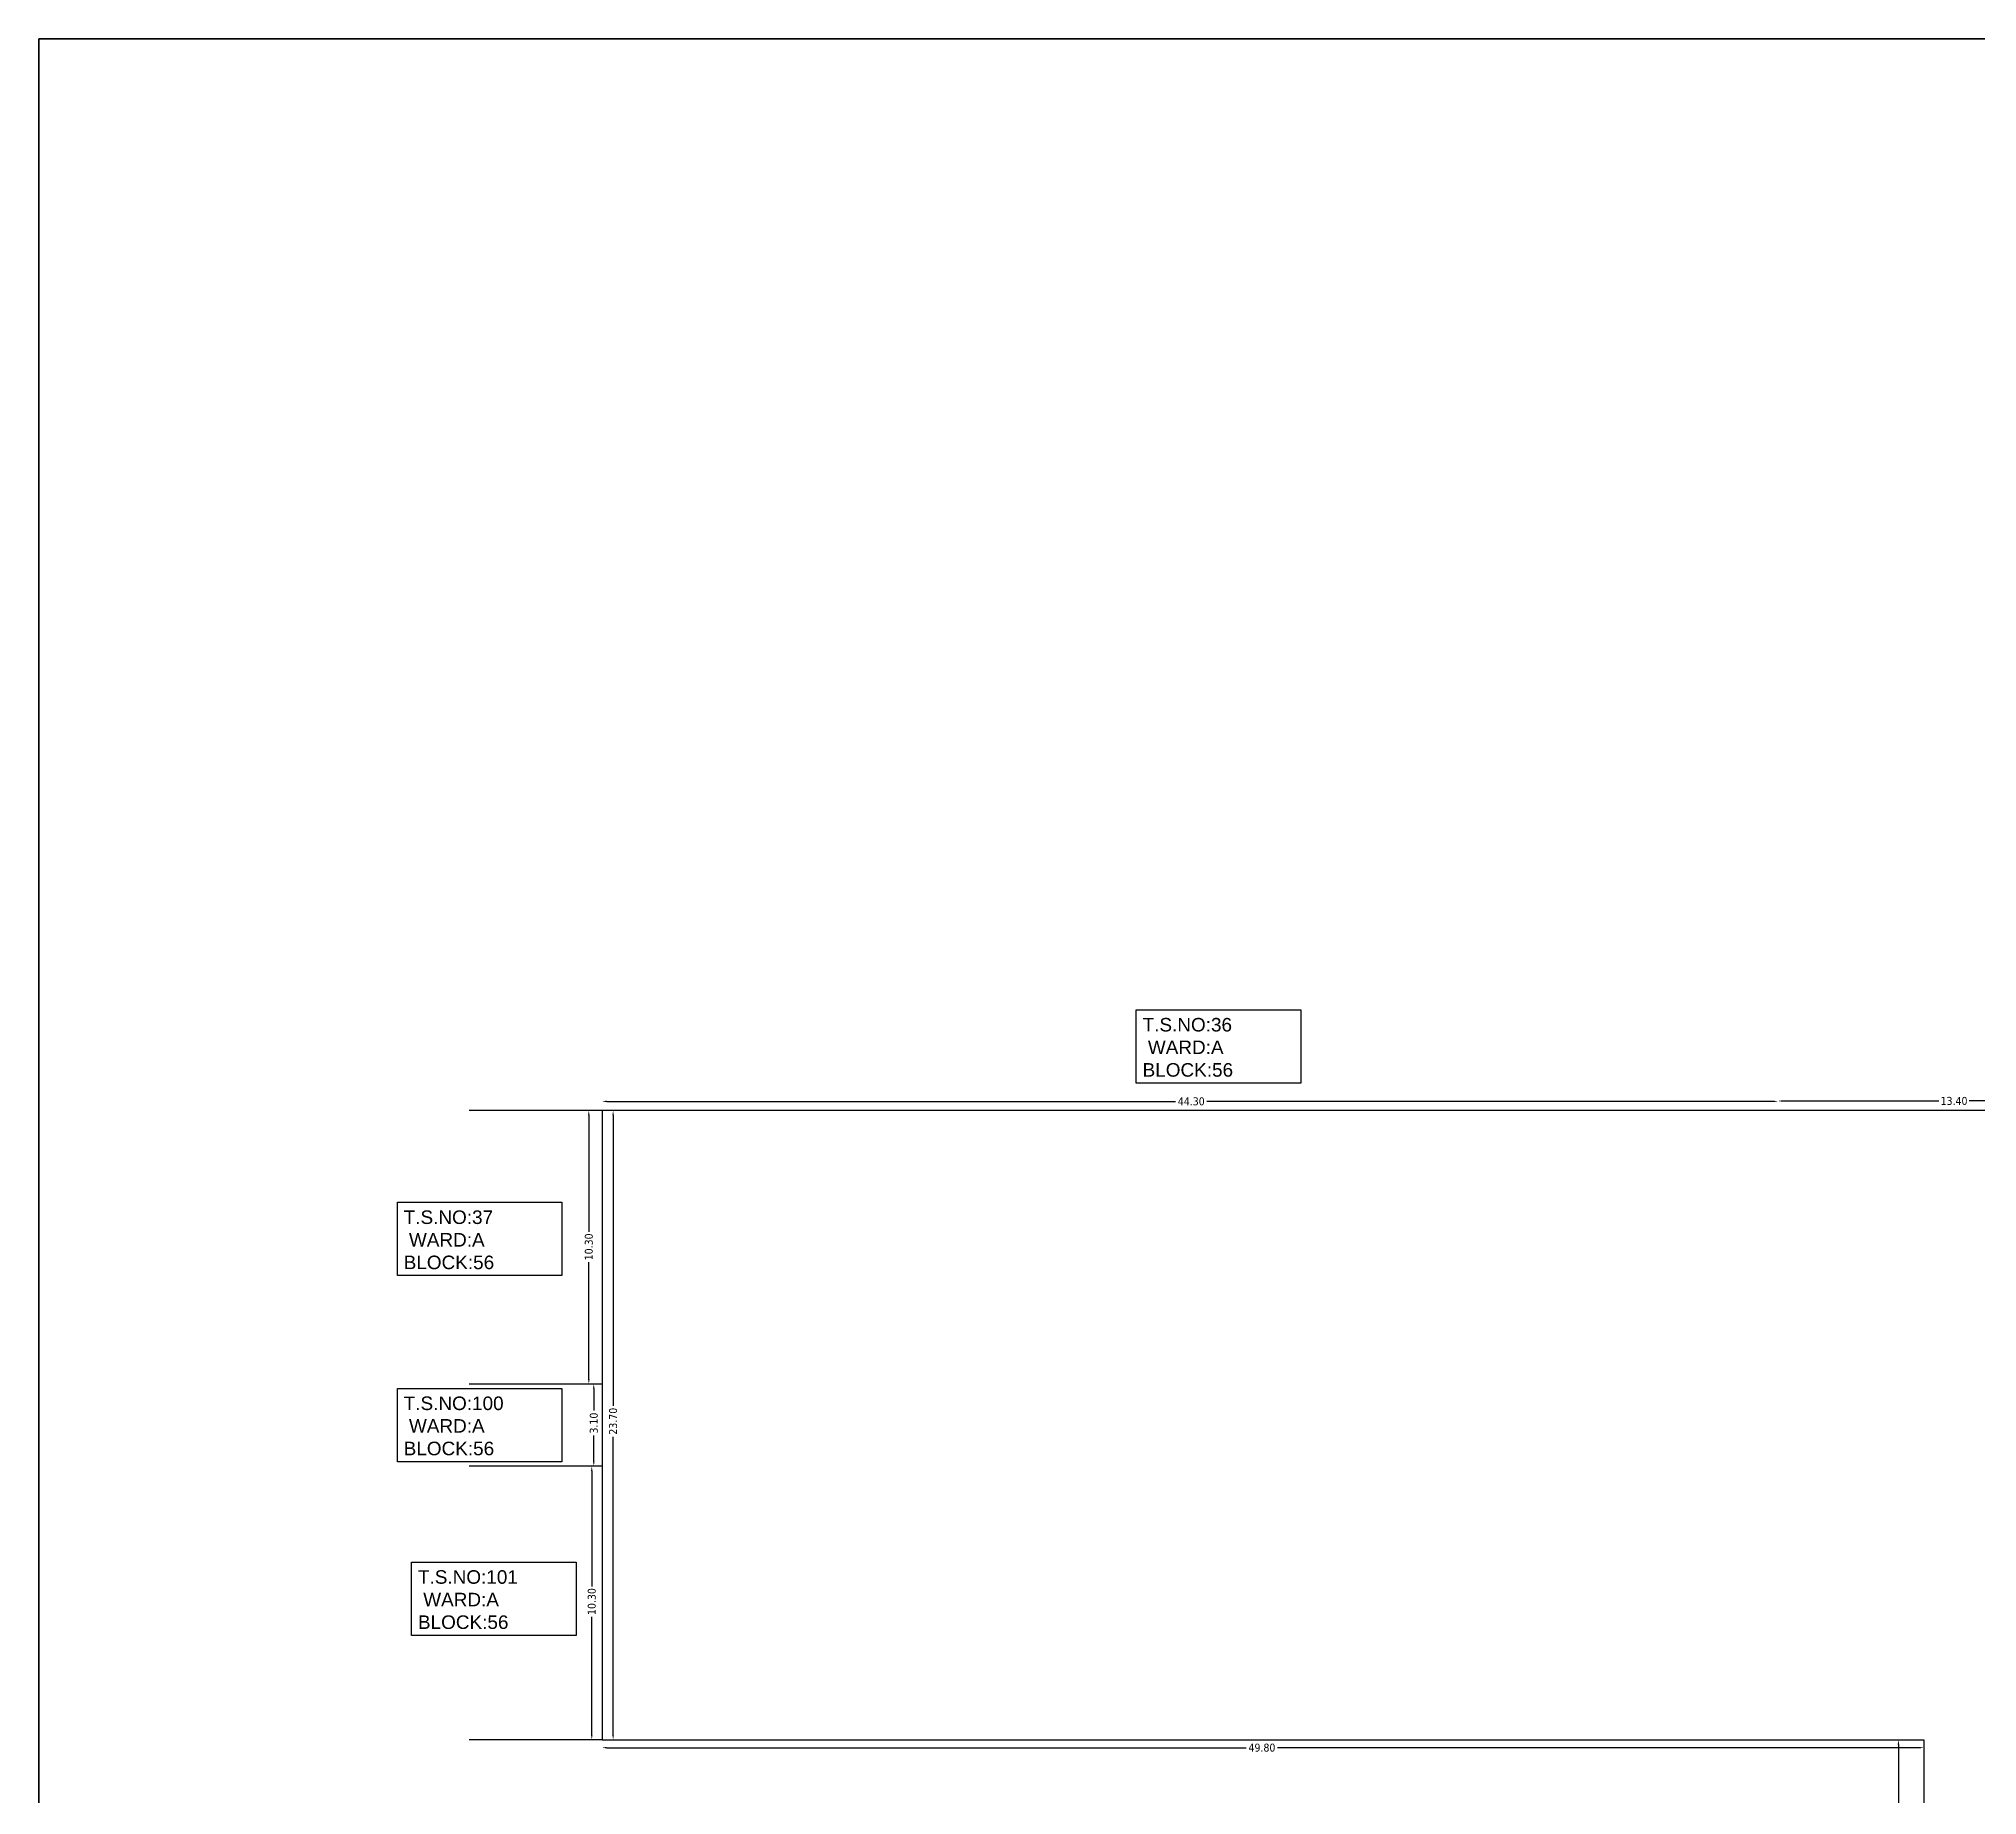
# Model space of a CAD drawing. Header units: metres. Extents: x 0 to 298, y 0 to 162.
# Drawn here: x 0 to 73, y 95.5 to 161.7 of the extents above; entities that cross this region are included whole.
import ezdxf

# ---------------------------------------------------------------- set-up
doc = ezdxf.new("R2010")
doc.units = ezdxf.units.M
doc.header["$MEASUREMENT"] = 0
doc.layers.add('0 @ 1', color=7, linetype='Continuous')
doc.styles.add('CODE', font='tahoma.ttf')
doc.dimstyles.new('OUTER', dxfattribs={"dimscale": 0, "dimtxt": 0.3, "dimasz": 0.18, "dimexe": 0.18, "dimexo": 0.0625, "dimgap": 0.09, "dimtad": 0, "dimzin": 0, "dimdsep": 46, "dimtxsty": 'CODE', "dimcen": 0.09, "dimse1": 1, "dimse2": 1, "dimclrd": 8, "dimclrt": 1, "dimadec": 0, "dimazin": 0, "dimtfac": 1, "dimtofl": 0, "dimtmove": 0, "dimatfit": 3, "dimfxl": 0, "dimtolj": 1, "dimtzin": 0, "dimarcsym": 0})

# ---------------------------------------------------------------- blocks, each defined once
blk = doc.blocks.new('*D489')
at = {"color": 8, "lineweight": -2}
for p, q in [((21.637, 121.124), (21.637, 110.186)), ((21.637, 97.784), (21.637, 109.018))]:
    blk.add_line(p, q, dxfattribs=at)
at = {"color": 8, "lineweight": 35}
for points in [[(21.607, 121.124), (21.667, 121.124), (21.637, 121.304)], [(21.607, 97.784), (21.667, 97.784), (21.637, 97.604)]]:
    blk.add_solid(points, dxfattribs=at)
at = {"layer": 'Defpoints', "color": 0, "lineweight": 35}
for p in [(21.22, 121.304), (21.22, 97.604), (21.637, 97.604)]:
    blk.add_point(p, dxfattribs=at)
at = {"color": 1, "insert": (21.637, 109.602), "char_height": 0.3, "attachment_point": 5, "rotation": 90, "style": 'CODE'}
blk.add_mtext('\\A1;23.70', dxfattribs=at)
blk = doc.blocks.new('*D500')
at = {"color": 8, "lineweight": -2}
for p, q in [((70.058, 97.424), (70.058, 87.57)), ((70.058, 76.384), (70.058, 86.403))]:
    blk.add_line(p, q, dxfattribs=at)
at = {"color": 8, "lineweight": 35}
for points in [[(70.028, 97.424), (70.088, 97.424), (70.058, 97.604)], [(70.028, 76.384), (70.088, 76.384), (70.058, 76.204)]]:
    blk.add_solid(points, dxfattribs=at)
at = {"layer": 'Defpoints', "color": 0, "lineweight": 35}
for p in [(70.434, 97.604), (70.058, 76.204), (70.434, 76.204)]:
    blk.add_point(p, dxfattribs=at)
at = {"color": 1, "insert": (70.058, 86.986), "char_height": 0.3, "attachment_point": 5, "rotation": 90, "style": 'CODE'}
blk.add_mtext('\\A1;21.40', dxfattribs=at)
blk = doc.blocks.new('*D501')
at = {"color": 8, "lineweight": -2}
for p, q in [((21.4, 97.304), (45.49, 97.304)), ((70.84, 97.304), (46.671, 97.304))]:
    blk.add_line(p, q, dxfattribs=at)
at = {"color": 8, "lineweight": 35}
for points in [[(21.4, 97.334), (21.4, 97.274), (21.22, 97.304)], [(70.84, 97.334), (70.84, 97.274), (71.02, 97.304)]]:
    blk.add_solid(points, dxfattribs=at)
at = {"layer": 'Defpoints', "color": 0, "lineweight": 35}
for p in [(21.22, 97.604), (21.22, 97.304), (71.02, 97.604)]:
    blk.add_point(p, dxfattribs=at)
at = {"color": 1, "insert": (46.081, 97.304), "char_height": 0.3, "attachment_point": 5, "style": 'CODE'}
blk.add_mtext('\\A1;49.80', dxfattribs=at)
blk = doc.blocks.new('*D502')
at = {"color": 8, "lineweight": -2}
for p, q in [((20.834, 107.724), (20.834, 103.381)), ((20.834, 97.784), (20.834, 102.237))]:
    blk.add_line(p, q, dxfattribs=at)
at = {"color": 8, "lineweight": 35}
for points in [[(20.804, 107.724), (20.864, 107.724), (20.834, 107.904)], [(20.804, 97.784), (20.864, 97.784), (20.834, 97.604)]]:
    blk.add_solid(points, dxfattribs=at)
at = {"layer": 'Defpoints', "color": 0, "lineweight": 35}
for p in [(20.834, 107.904), (21.22, 107.904), (21.22, 97.604)]:
    blk.add_point(p, dxfattribs=at)
at = {"color": 1, "insert": (20.834, 102.809), "char_height": 0.3, "attachment_point": 5, "rotation": 90, "style": 'CODE'}
blk.add_mtext('\\A1;10.30', dxfattribs=at)
blk = doc.blocks.new('*D503')
at = {"color": 8, "lineweight": -2}
for p, q in [((20.91, 110.824), (20.91, 110.005)), ((20.91, 108.084), (20.91, 109.061))]:
    blk.add_line(p, q, dxfattribs=at)
at = {"color": 8, "lineweight": 35}
for points in [[(20.88, 110.824), (20.94, 110.824), (20.91, 111.004)], [(20.88, 108.084), (20.94, 108.084), (20.91, 107.904)]]:
    blk.add_solid(points, dxfattribs=at)
at = {"layer": 'Defpoints', "color": 0, "lineweight": 35}
for p in [(20.91, 111.004), (21.22, 111.004), (21.22, 107.904)]:
    blk.add_point(p, dxfattribs=at)
at = {"color": 1, "insert": (20.91, 109.533), "char_height": 0.3, "attachment_point": 5, "rotation": 90, "style": 'CODE'}
blk.add_mtext('\\A1;3.10', dxfattribs=at)
blk = doc.blocks.new('*D504')
at = {"color": 8, "lineweight": -2}
for p, q in [((20.722, 121.124), (20.722, 116.742)), ((20.722, 111.184), (20.722, 115.598))]:
    blk.add_line(p, q, dxfattribs=at)
at = {"color": 8, "lineweight": 35}
for points in [[(20.692, 121.124), (20.752, 121.124), (20.722, 121.304)], [(20.692, 111.184), (20.752, 111.184), (20.722, 111.004)]]:
    blk.add_solid(points, dxfattribs=at)
at = {"layer": 'Defpoints', "color": 0, "lineweight": 35}
for p in [(20.722, 121.304), (21.22, 121.304), (21.22, 111.004)]:
    blk.add_point(p, dxfattribs=at)
at = {"color": 1, "insert": (20.722, 116.17), "char_height": 0.3, "attachment_point": 5, "rotation": 90, "style": 'CODE'}
blk.add_mtext('\\A1;10.30', dxfattribs=at)
blk = doc.blocks.new('*D505')
at = {"color": 8, "lineweight": -2}
for p, q in [((21.4, 121.651), (42.827, 121.651)), ((65.34, 121.651), (44.008, 121.651))]:
    blk.add_line(p, q, dxfattribs=at)
at = {"color": 8, "lineweight": 35}
for points in [[(21.4, 121.681), (21.4, 121.621), (21.22, 121.651)], [(65.34, 121.681), (65.34, 121.621), (65.52, 121.651)]]:
    blk.add_solid(points, dxfattribs=at)
at = {"layer": 'Defpoints', "color": 0, "lineweight": 35}
for p in [(21.22, 121.304), (65.52, 121.651), (65.52, 121.304)]:
    blk.add_point(p, dxfattribs=at)
at = {"color": 1, "insert": (43.418, 121.651), "char_height": 0.3, "attachment_point": 5, "style": 'CODE'}
blk.add_mtext('\\A1;44.30', dxfattribs=at)
blk = doc.blocks.new('*D506')
at = {"color": 8, "lineweight": -2}
for p, q in [((65.7, 121.666), (71.581, 121.666)), ((78.74, 121.666), (72.725, 121.666))]:
    blk.add_line(p, q, dxfattribs=at)
at = {"color": 8, "lineweight": 35}
for points in [[(65.7, 121.696), (65.7, 121.636), (65.52, 121.666)], [(78.74, 121.696), (78.74, 121.636), (78.92, 121.666)]]:
    blk.add_solid(points, dxfattribs=at)
at = {"layer": 'Defpoints', "color": 0, "lineweight": 35}
for p in [(65.52, 121.666), (65.52, 121.304), (78.92, 121.304)]:
    blk.add_point(p, dxfattribs=at)
at = {"color": 1, "insert": (72.153, 121.666), "char_height": 0.3, "attachment_point": 5, "style": 'CODE'}
blk.add_mtext('\\A1;13.40', dxfattribs=at)

msp = doc.modelspace()

# ---------------------------------------------------------------- linework, layer by layer
for p, q in [((21.21989, 121.30392), (16.21989, 121.30392)), ((21.21989, 121.30392), (21.21989, 121.30392)), ((21.21989, 111.00392), (16.21989, 111.00392)), ((21.21989, 107.90392), (16.21989, 107.90392)), ((21.21989, 97.60392), (16.21989, 97.60392))]:
    msp.add_line(p, q)
at = {"lineweight": 35}
msp.add_lwpolyline([(0.00056, 161.68092), (261.90152, 161.68092), (261.90152, 0.00006), (0.00056, 0.00006)], close=True, dxfattribs=at)
for points in [[(41.34606, 125.10107), (47.54714, 125.10107), (47.54714, 122.33859), (41.34606, 122.33859)], [(21.01989, 33.90392), (97.42989, 33.90392), (97.42989, 70.90392), (116.41737, 74.32569), (92.31989, 121.30392), (78.91989, 121.30392), (65.51989, 121.30392), (21.21989, 121.30392), (21.21989, 97.60392), (71.01989, 97.60392), (71.01989, 76.20392), (21.01989, 76.20392)], [(13.50913, 117.84961), (19.71021, 117.84961), (19.71021, 115.08712), (13.50913, 115.08712)], [(13.50913, 110.83973), (19.71021, 110.83973), (19.71021, 108.07725), (13.50913, 108.07725)], [(14.04725, 104.29634), (20.24834, 104.29634), (20.24834, 101.53386), (14.04725, 101.53386)]]:
    msp.add_lwpolyline(points, close=True)

# ---------------------------------------------------------------- texts
at = {"linetype": 'ByBlock', "char_height": 0.51046, "width": 16.0588013, "attachment_point": 1, "style": 'CODE'}
for s, insert in [('{\\fArial CE|b0|i0|c0|p34;\\W2.57645; \\W1;T.S.NO:36\\P{\\W2.576449; } WARD:A\\P{\\W2.576449; }BLOCK:56}', (41.07461, 124.79434)), ('{\\fArial CE|b0|i0|c0|p34;\\W2.57645; \\W1;T.S.NO:37\\P{\\W2.576449; } WARD:A\\P{\\W2.576449; }BLOCK:56}', (13.23768, 117.54288)), ('{\\fArial CE|b0|i0|c0|p34;\\W2.57645; \\W1;T.S.NO:100\\P{\\W2.576449; } WARD:A\\P{\\W2.576449; }BLOCK:56}', (13.23768, 110.533)), ('{\\fArial CE|b0|i0|c0|p34;\\W2.57645; \\W1;T.S.NO:101\\P{\\W2.576449; } WARD:A\\P{\\W2.576449; }BLOCK:56}', (13.77581, 103.98961))]:
    msp.add_mtext(s, dxfattribs=dict(at, insert=insert))

# ---------------------------------------------------------------- dimensions: what is measured, and where the dimension line sits
at = {"layer": '0 @ 1'}
for base, p1, p2, angle, picture, middle, dimtype in [((20.72188, 121.30392), (21.21989, 111.00392), (21.21989, 121.30392), 270, '*D504', (20.72188, 116.16999), 128), ((21.63696, 97.60392), (21.21989, 121.30392), (21.21989, 97.60392), 270, '*D489', (21.63696, 109.60204), 129), ((20.90995, 111.00392), (21.21989, 107.90392), (21.21989, 111.00392), 270, '*D503', (20.90995, 109.5331), 128), ((20.83414, 107.90392), (21.21989, 97.60392), (21.21989, 107.90392), 90, '*D502', (20.83414, 102.80868), 129), ((21.21989, 97.30449), (71.01989, 97.60392), (21.21989, 97.60392), 180, '*D501', (46.08085, 97.30449), 129), ((70.05838, 76.20392), (70.43388, 97.60392), (70.43388, 76.20392), 270, '*D500', (70.05838, 86.98647), 129)]:
    dim = msp.add_linear_dim(base=base, p1=p1, p2=p2, angle=angle, dimstyle='OUTER', override={"dimscale": 1, "dimtix": 0, "dimtofl": 0, "dimtmove": 0, "dimatfit": 3}, dxfattribs=at)
    dim.commit()
    dim.dimension.update_dxf_attribs({"geometry": picture, "text_midpoint": middle, "dimtype": dimtype})
for base, p1, picture, middle in [((65.51989, 121.65064), (21.21989, 121.30392), '*D505', (43.41762, 121.65064)), ((65.51989, 121.66581), (78.91989, 121.30392), '*D506', (72.15312, 121.66581))]:
    dim = msp.add_linear_dim(base=base, p1=p1, p2=(65.51989, 121.30392), dimstyle='OUTER', override={"dimscale": 1, "dimtix": 0, "dimtofl": 0, "dimtmove": 0, "dimatfit": 3}, dxfattribs=at)
    dim.commit()
    dim.dimension.update_dxf_attribs({"geometry": picture, "text_midpoint": middle, "dimtype": 128})

doc.saveas('drawing.dxf')
